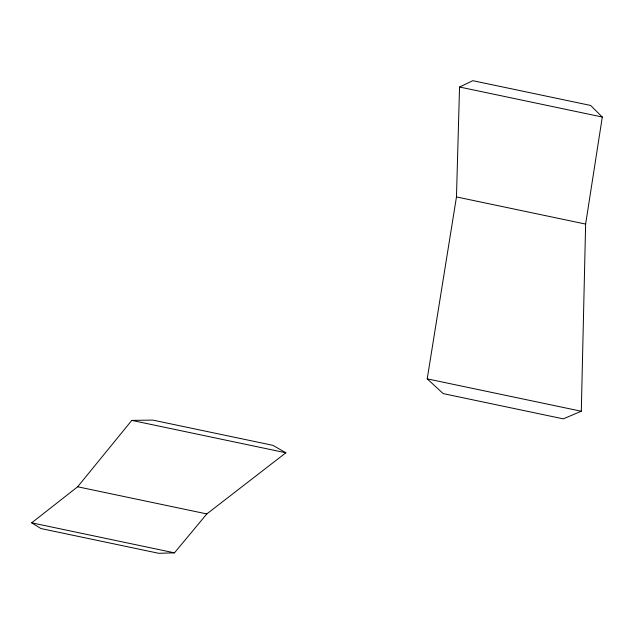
<?xml version="1.0" encoding="UTF-8"?>
<svg xmlns="http://www.w3.org/2000/svg" width="634" height="634" viewBox="0 0 634 634"><rect width="100%" height="100%" fill="white"/><g stroke="black" fill="none" stroke-linecap="round" stroke-linejoin="round"><path stroke-width="0.95" d="M581.299 411.244L585.626 224.079L602.3 117.028L590.65 105.458L472.821 80.692L459.547 87.016L456.472 196.928L427.213 378.855L443.19 393.611L563.285 418.852L581.299 411.244L427.213 378.855M77.649 486.777L131.793 420.39L152.826 420.104L272.921 445.345L285.879 452.779L206.811 513.928L174.453 552.84L158.762 553.308L40.933 528.542L31.7 522.828L77.649 486.777L206.811 513.928M459.547 87.016L602.3 117.028M456.472 196.928L585.626 224.079M131.793 420.39L285.879 452.779M31.7 522.828L174.453 552.84"/></g></svg>
